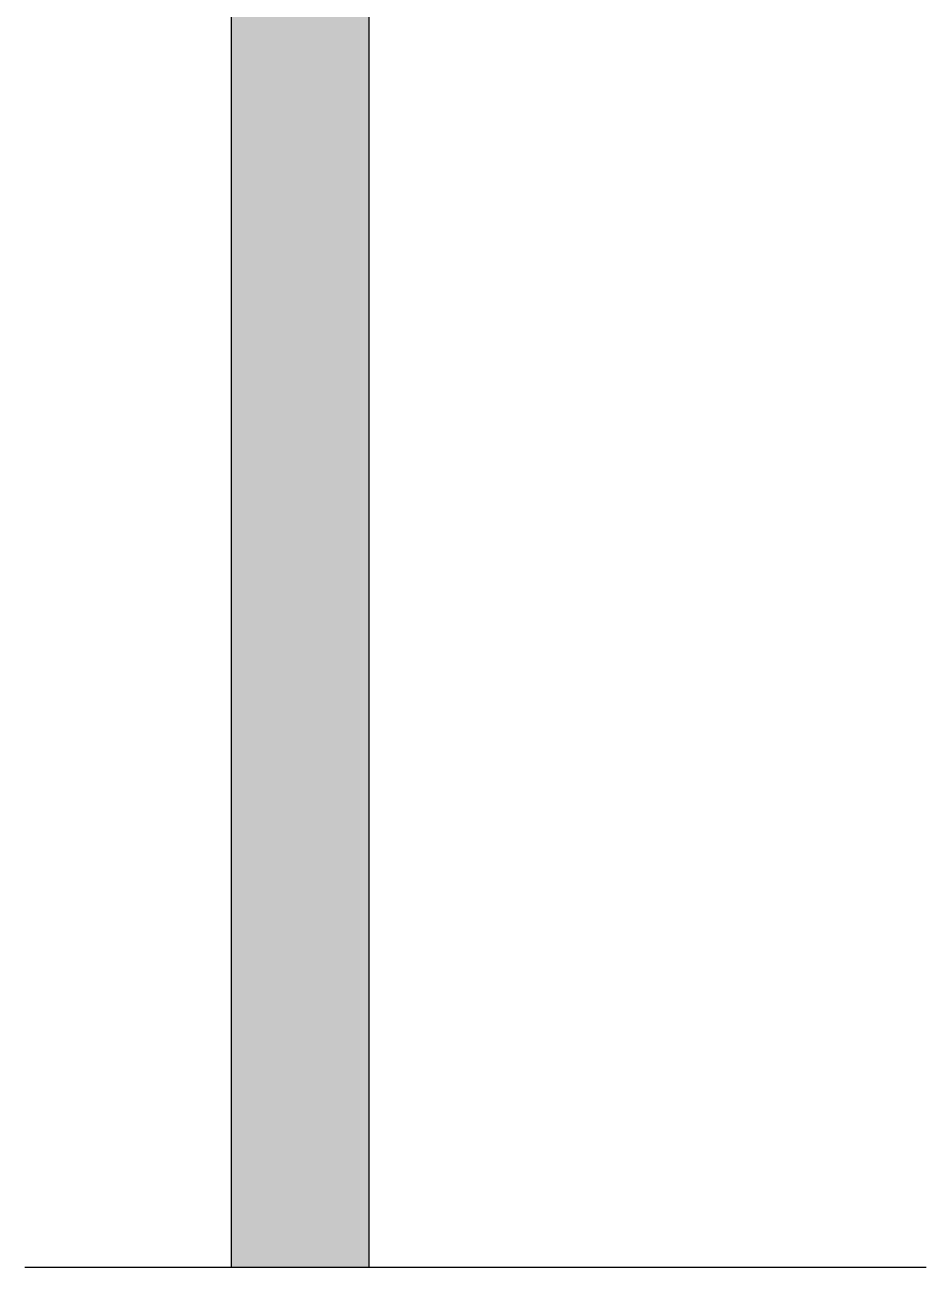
# Model space of a CAD drawing. Header units: millimetres. Extents: x 5625199 to 7433318, y -3316392 to -2552493.
# Drawn here: x 5939105 to 5940022, y -2594727 to -2593464 of the extents above; entities that cross this region are included whole.
import ezdxf

# ---------------------------------------------------------------- set-up
doc = ezdxf.new("R2010")
doc.units = ezdxf.units.MM
doc.layers.add('155', color=155, linetype='Continuous')

msp = doc.modelspace()

# ---------------------------------------------------------------- hatches: boundary and pattern name
at = {"layer": '155', "ltscale": 500}
h = msp.add_hatch(dxfattribs=at)
h.set_pattern_fill('钢筋混凝土', color=250, scale=3)
h.set_pattern_definition([(45, (227971.955, -422439.785), (-5.303300859, 5.303300859), []), (50, (227971.955, -422439.785), (21.51780548, -1.88256405), [2.25, -24.75]), (355, (227971.955, -422439.785), (-4.16254001, 22.56576401), [1.8, -19.8]), (100.4514, (227973.748, -422439.942), (17.35528145, 20.68318626), [1.9122057, -21.03426336]), (46.1842, (227971.955, -422433.785), (32.01723146, -4.96557043), [3.375, -37.125]), (96.6356, (227974.623, -422434.2), (28.03988117, 29.22353613), [2.86830864, -31.55139]), (351.1842, (227971.955, -422433.785), (28.03985835, 29.22355803), [2.7, -29.7]), (21, (227974.955, -422435.285), (17.907211564, -12.07856672), [2.25, -24.75]), (326, (227974.955, -422435.285), (7.29945996, 21.75450135), [1.8, -19.8]), (71.4514, (227976.447, -422436.292), (25.20667886, 9.6759149), [1.9122057, -21.03426336]), (37.5, (227971.955, -422439.785), (0.36479566, 9.986815615), [0, -19.56, 0, -20.1, 0, -19.875]), (7.5, (227971.955, -422439.785), (7.892086123, 11.832351356), [0, -11.46, 0, -19.11, 0, -7.575]), (327.5, (227965.265, -422439.785), (16.014673085, -0.676646152), [0, -7.5, 0, -23.4, 0, -31.05]), (317.5, (227962.265, -422439.785), (17.49558508, 3.00314947), [0, -9.75, 0, -15.54, 0, -22.05])])
h.paths.add_polyline_path([(5939455.19, -2594727.49), (5939455.19, -2591985.28), (5939315.19, -2591985.28), (5939315.19, -2594727.49)])

# ---------------------------------------------------------------- linework, layer by layer
at = {"ltscale": 500}
for p, q in [((5939315.19, -2591985.28), (5939315.19, -2594727.49)), ((5939455.19, -2591985.28), (5939455.19, -2594727.49)), ((5939105.22, -2594727.49), (5940021.83, -2594727.49))]:
    msp.add_line(p, q, dxfattribs=at)

doc.saveas('drawing.dxf')
